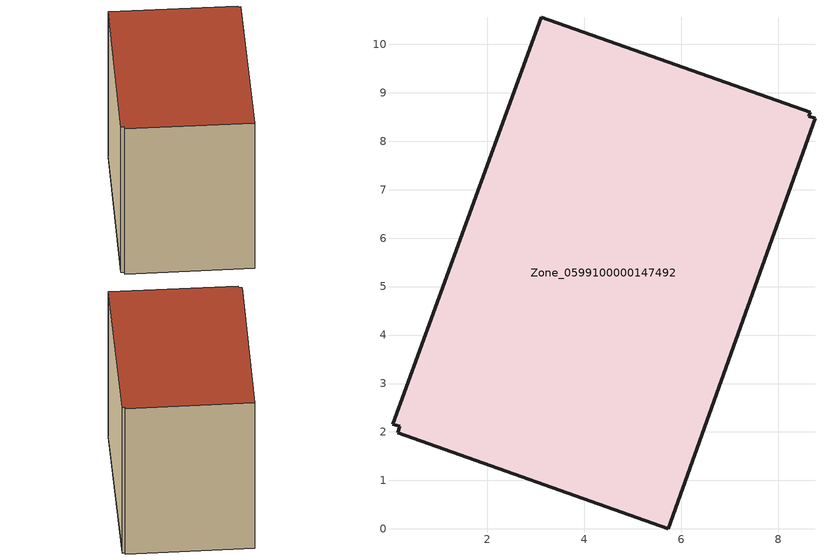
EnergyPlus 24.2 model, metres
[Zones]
Zone_0599100000147492
 floor ground (C_G): 8.63,8.51 8.76,8.47 5.74,0 0.15,1.99 0.19,2.12 0.04,2.16 3.11,10.56 8.66,8.6 z0.61
 wall outside (C_F): 0.19,2.12 0.15,1.99 5.74,0 8.76,8.47 8.63,8.51 8.66,8.6 3.11,10.56 0.04,2.16 0.19,2.12 z0.61:8.76
 roof outside (C_R): 8.66,8.6 3.11,10.56 0.04,2.16 0.19,2.12 0.15,1.99 5.74,0 8.76,8.47 8.63,8.51 z8.76
[BUILDING]
Pand.0599100000147492: North Axis=0; Terrain=City; Loads Convergence Tolerance Value=0.04; Temperature Convergence Tolerance Value=0.4; Solar Distribution=FullExterior; Maximum Number of Warmup Days=25; Minimum Number of Warmup Days=1
[Site:Location]
Rotterdam.The.Hague.AP_ZH_NLD Design_Conditions: Latitude=51.96; Longitude=4.45; Time Zone=1; Elevation=-4.5
[SITE:GROUNDTEMPERATURE:BUILDINGSURFACE]
18, 18, 18, 18, 18, 18, 18, 18, 18, 18, 18, 18
[MATERIAL] Thermal Absorptance=0.9; Solar Absorptance=0.7; Visible Absorptance=0.7
Name | Roughness | Thickness | Conductivity | Density | Specific Heat
G.TI.1965-1974 | MediumSmooth | 0.15 | 0.882353 | 540 | 1210
F.TI.1965-1974 | Rough | 0.3 | 0.697674 | 1920 | 840
R.TI.1965-1974 | MediumRough | 0.2 | 0.232558 | 1500 | 1000
[CONSTRUCTION]
C_G: G.TI.1965-1974
C_F: F.TI.1965-1974
C_R: R.TI.1965-1974
[ZONE]
Zone_0599100000147492: Type=1; Multiplier=1; Ceiling Height=Autocalculate; Volume=Autocalculate; Floor Area=autocalculate; Part of Total Floor Area=Yes
[ZONEINFILTRATION:DESIGNFLOWRATE]
Infil_Zone_0599100000147492: Zone or ZoneList or Space or SpaceList=Zone_0599100000147492; Schedule=AlwaysOn; Design Flow Rate Calculation Method=Flow/Area; Flow Rate per Floor Area=0.003; Constant Term Coefficient=1; Temperature Term Coefficient=0; Velocity Term Coefficient=0; Velocity Squared Term Coefficient=0
[HVACTEMPLATE:ZONE:IDEALLOADSAIRSYSTEM]
Zone_0599100000147492: Maximum Heating Supply Air Temperature=50; Minimum Cooling Supply Air Temperature=13; Maximum Heating Supply Air Humidity Ratio=0.0156; Minimum Cooling Supply Air Humidity Ratio=0.0077; Heating Limit=NoLimit; Cooling Limit=NoLimit; Dehumidification Control Type=ConstantSensibleHeatRatio; Cooling Sensible Heat Ratio=0.7; Dehumidification Setpoint=60; Humidification Control Type=None; Humidification Setpoint=30; Outdoor Air Method=None; Outdoor Air Flow Rate per Person=0.00944; Outdoor Air Flow Rate per Zone Floor Area=0; Outdoor Air Flow Rate per Zone=0; Demand Controlled Ventilation Type=None; Outdoor Air Economizer Type=NoEconomizer; Heat Recovery Type=None; Sensible Heat Recovery Effectiveness=0.7; Latent Heat Recovery Effectiveness=0.65
[ZONECONTROL:THERMOSTAT]
ThermostatControl_Zone_0599100000147492: Zone or ZoneList=Zone_0599100000147492; Control Type Schedule=DualSetpointControlType; Control 1=Thermostat_Zone_0599100000147492; Temperature Difference Between Cutout And Setpoint=0
[THERMOSTATSETPOINT:DUALSETPOINT]
Thermostat_Zone_0599100000147492: Heating Setpoint Temperature Schedule=HeatingSetpoint_Zone_0599100000147492; Cooling Setpoint Temperature Schedule=CoolingSetpoint_Zone_0599100000147492
[SCHEDULE:COMPACT]
HeatingSetpoint_Zone_0599100000147492: Through: 12/31, For: AllDays, Until: 24:00, 21
CoolingSetpoint_Zone_0599100000147492: Through: 12/31, For: AllDays, Until: 24:00, 24
DualSetpointControlType: Through: 12/31, For: AllDays, Until: 24:00, 4
AlwaysOn: Through: 12/31, For: AllDays, Until: 24:00, 1
